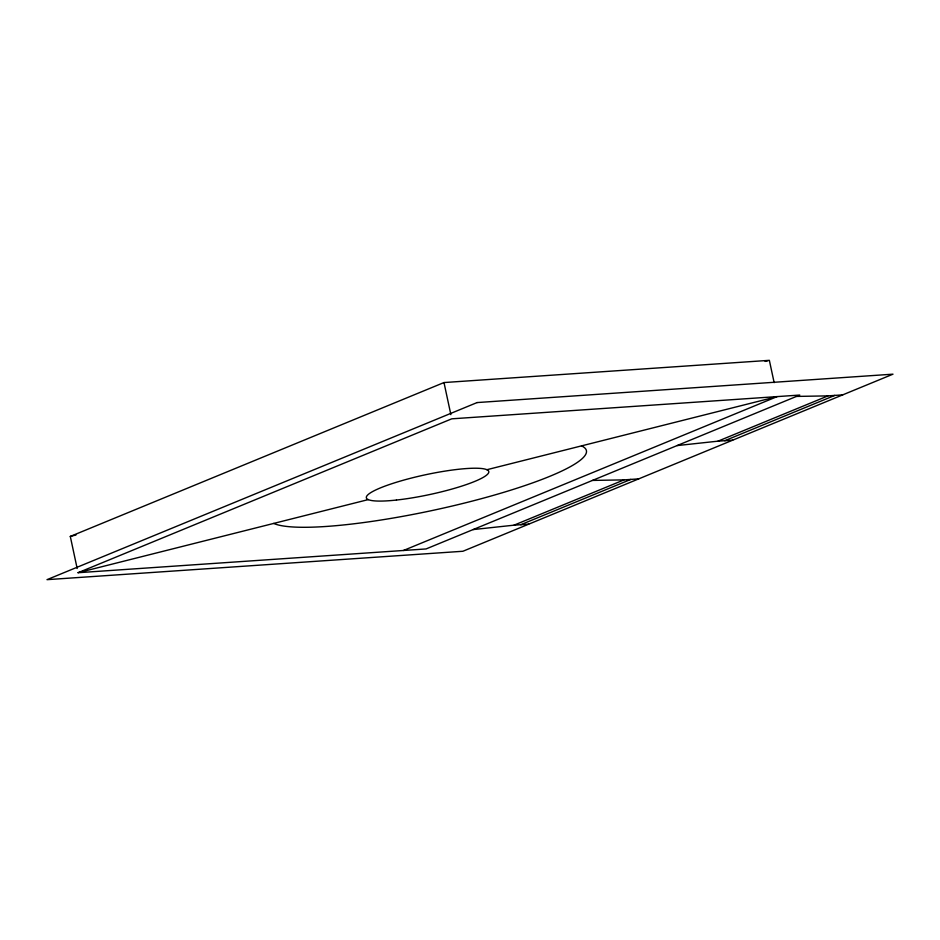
<?xml version="1.0" encoding="UTF-8"?>
<svg xmlns="http://www.w3.org/2000/svg" width="940" height="940" viewBox="0 0 940 940"><rect width="100%" height="100%" fill="white"/><g stroke="black" fill="none" stroke-linecap="round" stroke-linejoin="round"><path stroke-width="1.41" d="M77.174 568.512L70.3 536.423L443.986 382.556L769.355 360.337L774.149 382.651M78.079 572.707L451.764 418.829L799.764 395.059L426.079 548.937L78.079 572.707L368.327 499.587M403.448 550.488L777.133 396.61L486.885 469.718M473.09 529.584L514.004 525.178L623.995 479.882L638.707 478.871M677.082 445.584L717.995 441.166L827.987 395.881L842.71 394.87M520.795 524.708L630.787 479.423M724.787 440.707L834.779 395.411M70.3 536.423L75.975 535.001M765.101 361.406L767.945 360.69M717.995 441.166L732.718 440.167M514.004 525.178L528.715 524.168M796.474 396.422L827.987 395.881M592.482 480.422L623.995 479.882M443.986 382.556L450.871 414.646M581.508 445.889A162.409 26.25 -12.1 0 1 467.145 502.395A162.409 26.25 -12.1 0 1 273.704 523.427M477.097 402.567L47 579.663L462.903 551.263L893 374.167L477.097 402.567M396.457 500.045A62.557 10.105 -12.1 0 0 488.812 471.998A62.557 10.105 -12.1 0 0 397.549 481.914A62.557 10.105 -12.1 0 0 396.457 500.045"/></g></svg>
